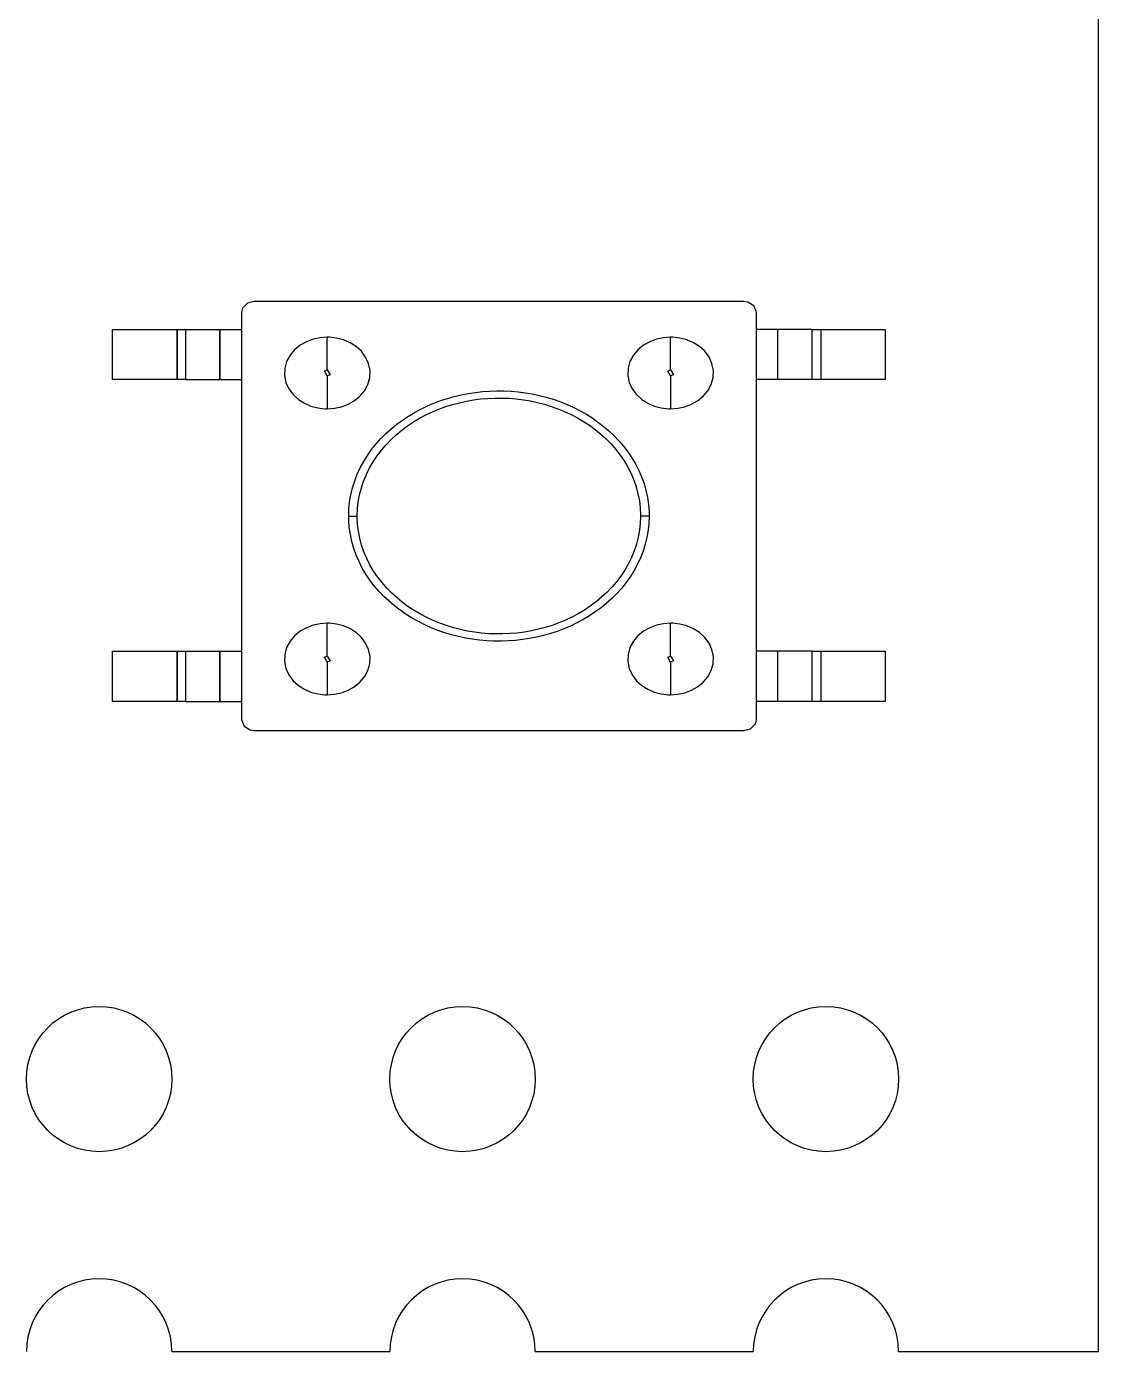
# Model space of a CAD drawing. Extents: x -18.2 to 17, y -12.1 to 12.1.
# Drawn here: x 9.46 to 16.95, y -12.06 to -2.8 of the extents above; entities that cross this region are included whole.
import ezdxf

# ---------------------------------------------------------------- set-up
doc = ezdxf.new("R2010")
doc.units = 0
doc.layers.get('0').update_dxf_attribs({"linetype": 'continuous'})

# ---------------------------------------------------------------- blocks, each defined once
blk = doc.blocks.new('SHAPE022')
at = {"layer": 'Step_Models', "color": 0}
for points in [[(11.0535, -4.723), (11.0054, -4.7346), (10.9704, -4.7692), (10.9635, -4.798)], [(14.4735, -4.723), (14.4235, -4.723), (14.3735, -4.723), (14.3235, -4.723), (14.2735, -4.723), (14.2235, -4.723), (14.1735, -4.723), (14.1235, -4.723), (14.0735, -4.723), (14.0235, -4.723), (13.9735, -4.723), (13.9235, -4.723), (13.8735, -4.723), (13.8235, -4.723), (13.7735, -4.723), (13.7235, -4.723), (13.6735, -4.723), (13.6235, -4.723), (13.5735, -4.723), (13.5235, -4.723), (13.4735, -4.723), (13.4235, -4.723), (13.3735, -4.723), (13.3235, -4.723), (13.2735, -4.723), (13.2235, -4.723), (13.1735, -4.723), (13.1235, -4.723), (13.0735, -4.723), (13.0235, -4.723), (12.9735, -4.723), (12.9235, -4.723), (12.8735, -4.723), (12.8235, -4.723), (12.7735, -4.723), (12.7235, -4.723), (12.6735, -4.723), (12.6235, -4.723), (12.5735, -4.723), (12.5235, -4.723), (12.4735, -4.723), (12.4235, -4.723), (12.3735, -4.723), (12.3235, -4.723), (12.2735, -4.723), (12.2235, -4.723), (12.1735, -4.723), (12.1235, -4.723), (12.0735, -4.723), (12.0235, -4.723), (11.9735, -4.723), (11.9235, -4.723), (11.8735, -4.723), (11.8235, -4.723), (11.7735, -4.723), (11.7235, -4.723), (11.6735, -4.723), (11.6235, -4.723), (11.5735, -4.723), (11.5235, -4.723), (11.4735, -4.723), (11.4235, -4.723), (11.3735, -4.723), (11.3235, -4.723), (11.2735, -4.723), (11.2235, -4.723), (11.1735, -4.723), (11.1235, -4.723), (11.0735, -4.723), (11.0535, -4.723)], [(14.5635, -4.798), (14.5452, -4.7527), (14.503, -4.7271), (14.4735, -4.723)], [(10.9635, -4.798), (10.9635, -4.848), (10.9635, -4.898), (10.9635, -4.948), (10.9635, -4.998), (10.9635, -5.048), (10.9635, -5.098), (10.9635, -5.148), (10.9635, -5.198), (10.9635, -5.248), (10.9635, -5.298), (10.9635, -5.348), (10.9635, -5.398), (10.9635, -5.448), (10.9635, -5.498), (10.9635, -5.548), (10.9635, -5.598), (10.9635, -5.648), (10.9635, -5.698), (10.9635, -5.748), (10.9635, -5.798), (10.9635, -5.848), (10.9635, -5.898), (10.9635, -5.948), (10.9635, -5.998), (10.9635, -6.048), (10.9635, -6.098), (10.9635, -6.148), (10.9635, -6.198), (10.9635, -6.248), (10.9635, -6.298), (10.9635, -6.348), (10.9635, -6.398), (10.9635, -6.448), (10.9635, -6.498), (10.9635, -6.548), (10.9635, -6.598), (10.9635, -6.648), (10.9635, -6.698), (10.9635, -6.748), (10.9635, -6.798), (10.9635, -6.848), (10.9635, -6.898), (10.9635, -6.948), (10.9635, -6.998), (10.9635, -7.048), (10.9635, -7.098), (10.9635, -7.148), (10.9635, -7.198), (10.9635, -7.248), (10.9635, -7.298), (10.9635, -7.348), (10.9635, -7.398), (10.9635, -7.448), (10.9635, -7.498), (10.9635, -7.548), (10.9635, -7.598), (10.9635, -7.648)], [(14.5635, -7.648), (14.5635, -7.598), (14.5635, -7.548), (14.5635, -7.498), (14.5635, -7.448), (14.5635, -7.398), (14.5635, -7.348), (14.5635, -7.298), (14.5635, -7.248), (14.5635, -7.198), (14.5635, -7.148), (14.5635, -7.098), (14.5635, -7.048), (14.5635, -6.998), (14.5635, -6.948), (14.5635, -6.898), (14.5635, -6.848), (14.5635, -6.798), (14.5635, -6.748), (14.5635, -6.698), (14.5635, -6.648), (14.5635, -6.598), (14.5635, -6.548), (14.5635, -6.498), (14.5635, -6.448), (14.5635, -6.398), (14.5635, -6.348), (14.5635, -6.298), (14.5635, -6.248), (14.5635, -6.198), (14.5635, -6.148), (14.5635, -6.098), (14.5635, -6.048), (14.5635, -5.998), (14.5635, -5.948), (14.5635, -5.898), (14.5635, -5.848), (14.5635, -5.798), (14.5635, -5.748), (14.5635, -5.698), (14.5635, -5.648), (14.5635, -5.598), (14.5635, -5.548), (14.5635, -5.498), (14.5635, -5.448), (14.5635, -5.398), (14.5635, -5.348), (14.5635, -5.298), (14.5635, -5.248), (14.5635, -5.198), (14.5635, -5.148), (14.5635, -5.098), (14.5635, -5.048), (14.5635, -4.998), (14.5635, -4.948), (14.5635, -4.898), (14.5635, -4.848), (14.5635, -4.798)], [(10.0635, -4.9189), (10.1135, -4.9189), (10.1635, -4.9189), (10.2135, -4.9189), (10.2635, -4.9189), (10.3135, -4.9189), (10.3635, -4.9189), (10.4135, -4.9189), (10.4635, -4.9189), (10.5135, -4.9189)], [(10.0635, -5.2689), (10.0635, -5.2189), (10.0635, -5.1689), (10.0635, -5.1189), (10.0635, -5.0689), (10.0635, -5.0189), (10.0635, -4.9689), (10.0635, -4.9189)], [(10.5135, -4.9189), (10.5635, -4.9189), (10.5735, -4.9189)], [(10.5135, -4.9189), (10.5135, -4.9689), (10.5135, -5.0189), (10.5135, -5.0689), (10.5135, -5.1189), (10.5135, -5.1689), (10.5135, -5.2189), (10.5135, -5.2689)], [(10.5135, -5.2689), (10.5135, -5.2189), (10.5135, -5.1689), (10.5135, -5.1189), (10.5135, -5.0689), (10.5135, -5.0189), (10.5135, -4.9689), (10.5135, -4.9189)], [(10.5735, -4.9189), (10.6235, -4.9189), (10.6735, -4.9189), (10.7235, -4.9189), (10.7735, -4.9189), (10.8135, -4.9189)], [(10.5735, -4.9189), (10.5735, -4.9689), (10.5735, -5.0189), (10.5735, -5.0689), (10.5735, -5.1189), (10.5735, -5.1689), (10.5735, -5.2189), (10.5735, -5.2689)], [(10.8135, -4.9189), (10.8635, -4.9189), (10.9135, -4.9189), (10.9635, -4.9189)], [(10.8135, -5.2689), (10.8135, -5.2189), (10.8135, -5.1689), (10.8135, -5.1189), (10.8135, -5.0689), (10.8135, -5.0189), (10.8135, -4.9689), (10.8135, -4.9189)], [(10.8135, -4.9189), (10.8135, -4.9689), (10.8135, -5.0189), (10.8135, -5.0689), (10.8135, -5.1189), (10.8135, -5.1689), (10.8135, -5.2189), (10.8135, -5.2689)], [(11.5635, -4.973), (11.5137, -4.9765), (11.4648, -4.9869), (11.418, -5.0044), (11.3745, -5.0289), (11.3357, -5.0603), (11.3034, -5.0984), (11.2796, -5.1422), (11.2661, -5.1903), (11.2642, -5.2401), (11.2741, -5.289), (11.2949, -5.3344), (11.3248, -5.3744), (11.3617, -5.408), (11.4039, -5.4347), (11.4498, -5.4544), (11.4981, -5.467), (11.5478, -5.4727), (11.5635, -5.473)], [(11.5635, -5.473), (11.6133, -5.4695), (11.6622, -5.4591), (11.709, -5.4416), (11.7525, -5.4171), (11.7913, -5.3857), (11.8236, -5.3476), (11.8474, -5.3038), (11.8609, -5.2557), (11.8628, -5.2059), (11.8529, -5.157), (11.8321, -5.1116), (11.8022, -5.0716), (11.7653, -5.038), (11.7231, -5.0113), (11.6772, -4.9916), (11.6289, -4.979), (11.5792, -4.9733), (11.5635, -4.973)], [(11.5635, -5.2021), (11.5635, -5.1521), (11.5635, -5.1021), (11.5635, -5.0521), (11.5635, -5.0021), (11.5635, -4.973)], [(13.9635, -4.973), (13.9137, -4.9765), (13.8648, -4.9869), (13.818, -5.0044), (13.7745, -5.0289), (13.7357, -5.0603), (13.7034, -5.0984), (13.6796, -5.1422), (13.6661, -5.1903), (13.6642, -5.2401), (13.6741, -5.289), (13.6949, -5.3344), (13.7248, -5.3744), (13.7617, -5.408), (13.8039, -5.4347), (13.8498, -5.4544), (13.8981, -5.467), (13.9478, -5.4727), (13.9635, -5.473)], [(13.9635, -5.473), (14.0133, -5.4695), (14.0622, -5.4591), (14.109, -5.4416), (14.1525, -5.4171), (14.1913, -5.3857), (14.2236, -5.3476), (14.2474, -5.3038), (14.2609, -5.2557), (14.2628, -5.2059), (14.2529, -5.157), (14.2321, -5.1116), (14.2022, -5.0716), (14.1653, -5.038), (14.1231, -5.0113), (14.0772, -4.9916), (14.0289, -4.979), (13.9792, -4.9733), (13.9635, -4.973)], [(13.9635, -5.2021), (13.9635, -5.1521), (13.9635, -5.1021), (13.9635, -5.0521), (13.9635, -5.0021), (13.9635, -4.973)], [(14.7135, -4.9189), (14.6635, -4.9189), (14.6135, -4.9189), (14.5635, -4.9189)], [(14.9535, -4.9189), (14.9035, -4.9189), (14.8535, -4.9189), (14.8035, -4.9189), (14.7535, -4.9189), (14.7135, -4.9189)], [(14.7135, -5.2689), (14.7135, -5.2189), (14.7135, -5.1689), (14.7135, -5.1189), (14.7135, -5.0689), (14.7135, -5.0189), (14.7135, -4.9689), (14.7135, -4.9189)], [(14.9535, -4.9189), (15.0035, -4.9189), (15.0135, -4.9189)], [(14.9535, -5.2689), (14.9535, -5.2189), (14.9535, -5.1689), (14.9535, -5.1189), (14.9535, -5.0689), (14.9535, -5.0189), (14.9535, -4.9689), (14.9535, -4.9189)], [(15.0135, -4.9189), (15.0635, -4.9189), (15.1135, -4.9189), (15.1635, -4.9189), (15.2135, -4.9189), (15.2635, -4.9189), (15.3135, -4.9189), (15.3635, -4.9189), (15.4135, -4.9189), (15.4635, -4.9189)], [(15.0135, -4.9189), (15.0135, -4.9689), (15.0135, -5.0189), (15.0135, -5.0689), (15.0135, -5.1189), (15.0135, -5.1689), (15.0135, -5.2189), (15.0135, -5.2689)], [(15.4635, -4.9189), (15.4635, -4.9689), (15.4635, -5.0189), (15.4635, -5.0689), (15.4635, -5.1189), (15.4635, -5.1689), (15.4635, -5.2189), (15.4635, -5.2689)], [(10.5135, -5.2689), (10.4635, -5.2689), (10.4135, -5.2689), (10.3635, -5.2689), (10.3135, -5.2689), (10.2635, -5.2689), (10.2135, -5.2689), (10.1635, -5.2689), (10.1135, -5.2689), (10.0635, -5.2689)], [(10.5735, -5.2689), (10.5235, -5.2689), (10.5135, -5.2689)], [(10.5735, -5.2689), (10.6235, -5.2689), (10.6735, -5.2689), (10.7235, -5.2689), (10.7735, -5.2689), (10.8135, -5.2689)], [(10.8135, -5.2689), (10.8635, -5.2689), (10.9135, -5.2689), (10.9635, -5.2689)], [(11.5635, -5.2439), (11.5435, -5.2104), (11.5635, -5.2021)], [(11.5635, -5.2021), (11.5835, -5.2356), (11.5635, -5.2439)], [(11.5635, -5.2439), (11.5635, -5.2939), (11.5635, -5.3439), (11.5635, -5.3939), (11.5635, -5.4439), (11.5635, -5.473)], [(13.9635, -5.2439), (13.9435, -5.2104), (13.9635, -5.2021)], [(13.9635, -5.2021), (13.9835, -5.2356), (13.9635, -5.2439)], [(13.9635, -5.2439), (13.9635, -5.2939), (13.9635, -5.3439), (13.9635, -5.3939), (13.9635, -5.4439), (13.9635, -5.473)], [(14.7135, -5.2689), (14.6635, -5.2689), (14.6135, -5.2689), (14.5635, -5.2689)], [(14.9535, -5.2689), (14.9035, -5.2689), (14.8535, -5.2689), (14.8035, -5.2689), (14.7535, -5.2689), (14.7135, -5.2689)], [(15.0135, -5.2689), (14.9635, -5.2689), (14.9535, -5.2689)], [(15.4635, -5.2689), (15.4135, -5.2689), (15.3635, -5.2689), (15.3135, -5.2689), (15.2635, -5.2689), (15.2135, -5.2689), (15.1635, -5.2689), (15.1135, -5.2689), (15.0635, -5.2689), (15.0135, -5.2689)], [(11.7135, -6.223), (11.7152, -6.173), (11.7203, -6.1233), (11.7288, -6.074), (11.7406, -6.0255), (11.7556, -5.9778), (11.7736, -5.9311), (11.7946, -5.8858), (11.8184, -5.8418), (11.8448, -5.7993), (11.8736, -5.7585), (11.9048, -5.7194), (11.9381, -5.6821), (11.9734, -5.6467), (12.0105, -5.6132), (12.0493, -5.5816), (12.0895, -5.552), (12.1312, -5.5244), (12.1742, -5.4988), (12.2182, -5.4752), (12.2633, -5.4536), (12.3093, -5.4341), (12.3562, -5.4165), (12.4037, -5.401), (12.4518, -5.3874), (12.5005, -5.3759), (12.5495, -5.3664), (12.599, -5.3588), (12.6486, -5.3533), (12.6985, -5.3497), (12.7485, -5.3481), (12.7985, -5.3485), (12.8484, -5.3509), (12.8982, -5.3552), (12.9478, -5.3616), (12.9971, -5.3699), (13.046, -5.3803), (13.0945, -5.3926), (13.1424, -5.4069), (13.1896, -5.4233), (13.2361, -5.4417), (13.2818, -5.462), (13.3265, -5.4844), (13.3701, -5.5088), (13.4126, -5.5352), (13.4537, -5.5636), (13.4934, -5.594), (13.5315, -5.6264), (13.5679, -5.6606), (13.6024, -5.6968), (13.6349, -5.7348), (13.6652, -5.7746), (13.6931, -5.8161), (13.7184, -5.8592), (13.7411, -5.9037), (13.7609, -5.9496), (13.7778, -5.9967), (13.7915, -6.0448), (13.802, -6.0937), (13.8091, -6.1431), (13.8129, -6.193), (13.8135, -6.223)], [(11.7735, -6.223), (11.7753, -6.173), (11.7807, -6.1234), (11.7897, -6.0742), (11.8022, -6.0258), (11.818, -5.9783), (11.8371, -5.9321), (11.8592, -5.8873), (11.8842, -5.844), (11.9118, -5.8024), (11.9421, -5.7625), (11.9746, -5.7246), (12.0093, -5.6886), (12.046, -5.6546), (12.0844, -5.6227), (12.1245, -5.5928), (12.1661, -5.5651), (12.2091, -5.5395), (12.2532, -5.516), (12.2984, -5.4947), (12.3446, -5.4755), (12.3916, -5.4584), (12.4393, -5.4435), (12.4876, -5.4307), (12.5365, -5.42), (12.5857, -5.4114), (12.6353, -5.4049), (12.6851, -5.4006), (12.7351, -5.3983), (12.7851, -5.3982), (12.835, -5.4002), (12.8848, -5.4042), (12.9345, -5.4104), (12.9838, -5.4187), (13.0327, -5.4291), (13.0811, -5.4416), (13.1289, -5.4562), (13.176, -5.473), (13.2223, -5.4919), (13.2676, -5.513), (13.3119, -5.5361), (13.355, -5.5615), (13.3968, -5.5889), (13.4371, -5.6184), (13.4758, -5.6501), (13.5128, -5.6838), (13.5477, -5.7195), (13.5806, -5.7572), (13.6111, -5.7968), (13.6392, -5.8381), (13.6646, -5.8812), (13.6871, -5.9259), (13.7065, -5.9719), (13.7228, -6.0192), (13.7357, -6.0675), (13.7452, -6.1165), (13.7511, -6.1662), (13.7535, -6.2161), (13.7535, -6.223)], [(13.8135, -6.223), (13.8118, -6.273), (13.8067, -6.3227), (13.7982, -6.372), (13.7864, -6.4205), (13.7714, -6.4682), (13.7534, -6.5149), (13.7324, -6.5602), (13.7086, -6.6042), (13.6822, -6.6467), (13.6534, -6.6875), (13.6222, -6.7266), (13.5889, -6.7639), (13.5536, -6.7993), (13.5165, -6.8328), (13.4777, -6.8644), (13.4375, -6.894), (13.3958, -6.9216), (13.3528, -6.9472), (13.3088, -6.9708), (13.2637, -6.9924), (13.2177, -7.0119), (13.1708, -7.0295), (13.1233, -7.045), (13.0752, -7.0586), (13.0265, -7.0701), (12.9775, -7.0796), (12.928, -7.0872), (12.8784, -7.0927), (12.8285, -7.0963), (12.7785, -7.0979), (12.7285, -7.0975), (12.6786, -7.0951), (12.6288, -7.0908), (12.5792, -7.0844), (12.5299, -7.0761), (12.481, -7.0657), (12.4325, -7.0534), (12.3846, -7.0391), (12.3374, -7.0227), (12.2909, -7.0043), (12.2452, -6.984), (12.2005, -6.9616), (12.1569, -6.9372), (12.1144, -6.9108), (12.0733, -6.8824), (12.0336, -6.852), (11.9955, -6.8196), (11.9591, -6.7854), (11.9246, -6.7492), (11.8921, -6.7112), (11.8618, -6.6714), (11.8339, -6.6299), (11.8086, -6.5868), (11.7859, -6.5423), (11.7661, -6.4964), (11.7492, -6.4493), (11.7355, -6.4012), (11.725, -6.3523), (11.7179, -6.3029), (11.7141, -6.253), (11.7135, -6.223)], [(11.7135, -6.223), (11.7635, -6.223), (11.7735, -6.223)], [(13.7535, -6.223), (13.7517, -6.273), (13.7463, -6.3226), (13.7373, -6.3718), (13.7248, -6.4202), (13.709, -6.4677), (13.6899, -6.5139), (13.6678, -6.5587), (13.6428, -6.602), (13.6152, -6.6436), (13.5849, -6.6835), (13.5524, -6.7214), (13.5177, -6.7574), (13.481, -6.7914), (13.4426, -6.8233), (13.4025, -6.8532), (13.3609, -6.8809), (13.3179, -6.9065), (13.2738, -6.93), (13.2286, -6.9513), (13.1824, -6.9705), (13.1354, -6.9876), (13.0877, -7.0025), (13.0394, -7.0153), (12.9905, -7.026), (12.9413, -7.0346), (12.8917, -7.0411), (12.8419, -7.0454), (12.7919, -7.0477), (12.7419, -7.0478), (12.692, -7.0458), (12.6422, -7.0418), (12.5925, -7.0356), (12.5432, -7.0273), (12.4943, -7.0169), (12.4459, -7.0044), (12.3981, -6.9898), (12.351, -6.973), (12.3047, -6.9541), (12.2594, -6.933), (12.2151, -6.9099), (12.172, -6.8845), (12.1302, -6.8571), (12.0899, -6.8276), (12.0512, -6.7959), (12.0142, -6.7622), (11.9793, -6.7265), (11.9464, -6.6888), (11.9159, -6.6492), (11.8878, -6.6079), (11.8624, -6.5648), (11.8399, -6.5201), (11.8205, -6.4741), (11.8042, -6.4268), (11.7913, -6.3785), (11.7818, -6.3295), (11.7759, -6.2798), (11.7735, -6.2299), (11.7735, -6.223)], [(13.8135, -6.223), (13.7635, -6.223), (13.7535, -6.223)], [(11.5635, -6.973), (11.5137, -6.9765), (11.4648, -6.9869), (11.418, -7.0044), (11.3745, -7.0289), (11.3357, -7.0603), (11.3034, -7.0984), (11.2796, -7.1422), (11.2661, -7.1903), (11.2642, -7.2401), (11.2741, -7.289), (11.2949, -7.3344), (11.3248, -7.3744), (11.3617, -7.408), (11.4039, -7.4347), (11.4498, -7.4544), (11.4981, -7.467), (11.5478, -7.4727), (11.5635, -7.473)], [(11.5635, -7.473), (11.6133, -7.4695), (11.6622, -7.4591), (11.709, -7.4416), (11.7525, -7.4171), (11.7913, -7.3857), (11.8236, -7.3476), (11.8474, -7.3038), (11.8609, -7.2557), (11.8628, -7.2059), (11.8529, -7.157), (11.8321, -7.1116), (11.8022, -7.0716), (11.7653, -7.038), (11.7231, -7.0113), (11.6772, -6.9916), (11.6289, -6.979), (11.5792, -6.9733), (11.5635, -6.973)], [(11.5635, -7.2021), (11.5635, -7.1521), (11.5635, -7.1021), (11.5635, -7.0521), (11.5635, -7.0021), (11.5635, -6.973)], [(13.9635, -6.973), (13.9137, -6.9765), (13.8648, -6.9869), (13.818, -7.0044), (13.7745, -7.0289), (13.7357, -7.0603), (13.7034, -7.0984), (13.6796, -7.1422), (13.6661, -7.1903), (13.6642, -7.2401), (13.6741, -7.289), (13.6949, -7.3344), (13.7248, -7.3744), (13.7617, -7.408), (13.8039, -7.4347), (13.8498, -7.4544), (13.8981, -7.467), (13.9478, -7.4727), (13.9635, -7.473)], [(13.9635, -7.473), (14.0133, -7.4695), (14.0622, -7.4591), (14.109, -7.4416), (14.1525, -7.4171), (14.1913, -7.3857), (14.2236, -7.3476), (14.2474, -7.3038), (14.2609, -7.2557), (14.2628, -7.2059), (14.2529, -7.157), (14.2321, -7.1116), (14.2022, -7.0716), (14.1653, -7.038), (14.1231, -7.0113), (14.0772, -6.9916), (14.0289, -6.979), (13.9792, -6.9733), (13.9635, -6.973)], [(13.9635, -7.2021), (13.9635, -7.1521), (13.9635, -7.1021), (13.9635, -7.0521), (13.9635, -7.0021), (13.9635, -6.973)], [(10.0635, -7.1689), (10.1135, -7.1689), (10.1635, -7.1689), (10.2135, -7.1689), (10.2635, -7.1689), (10.3135, -7.1689), (10.3635, -7.1689), (10.4135, -7.1689), (10.4635, -7.1689), (10.5135, -7.1689)], [(10.0635, -7.5189), (10.0635, -7.4689), (10.0635, -7.4189), (10.0635, -7.3689), (10.0635, -7.3189), (10.0635, -7.2689), (10.0635, -7.2189), (10.0635, -7.1689)], [(10.5135, -7.1689), (10.5635, -7.1689), (10.5735, -7.1689)], [(10.5135, -7.1689), (10.5135, -7.2189), (10.5135, -7.2689), (10.5135, -7.3189), (10.5135, -7.3689), (10.5135, -7.4189), (10.5135, -7.4689), (10.5135, -7.5189)], [(10.5135, -7.5189), (10.5135, -7.4689), (10.5135, -7.4189), (10.5135, -7.3689), (10.5135, -7.3189), (10.5135, -7.2689), (10.5135, -7.2189), (10.5135, -7.1689)], [(10.5735, -7.1689), (10.6235, -7.1689), (10.6735, -7.1689), (10.7235, -7.1689), (10.7735, -7.1689), (10.8135, -7.1689)], [(10.5735, -7.1689), (10.5735, -7.2189), (10.5735, -7.2689), (10.5735, -7.3189), (10.5735, -7.3689), (10.5735, -7.4189), (10.5735, -7.4689), (10.5735, -7.5189)], [(10.8135, -7.1689), (10.8635, -7.1689), (10.9135, -7.1689), (10.9635, -7.1689)], [(10.8135, -7.5189), (10.8135, -7.4689), (10.8135, -7.4189), (10.8135, -7.3689), (10.8135, -7.3189), (10.8135, -7.2689), (10.8135, -7.2189), (10.8135, -7.1689)], [(10.8135, -7.1689), (10.8135, -7.2189), (10.8135, -7.2689), (10.8135, -7.3189), (10.8135, -7.3689), (10.8135, -7.4189), (10.8135, -7.4689), (10.8135, -7.5189)], [(11.5635, -7.2439), (11.5435, -7.2104), (11.5635, -7.2021)], [(11.5635, -7.2021), (11.5835, -7.2356), (11.5635, -7.2439)], [(13.9635, -7.2439), (13.9435, -7.2104), (13.9635, -7.2021)], [(13.9635, -7.2021), (13.9835, -7.2356), (13.9635, -7.2439)], [(14.7135, -7.1689), (14.6635, -7.1689), (14.6135, -7.1689), (14.5635, -7.1689)], [(14.9535, -7.1689), (14.9035, -7.1689), (14.8535, -7.1689), (14.8035, -7.1689), (14.7535, -7.1689), (14.7135, -7.1689)], [(14.7135, -7.5189), (14.7135, -7.4689), (14.7135, -7.4189), (14.7135, -7.3689), (14.7135, -7.3189), (14.7135, -7.2689), (14.7135, -7.2189), (14.7135, -7.1689)], [(14.9535, -7.1689), (15.0035, -7.1689), (15.0135, -7.1689)], [(14.9535, -7.5189), (14.9535, -7.4689), (14.9535, -7.4189), (14.9535, -7.3689), (14.9535, -7.3189), (14.9535, -7.2689), (14.9535, -7.2189), (14.9535, -7.1689)], [(15.0135, -7.1689), (15.0635, -7.1689), (15.1135, -7.1689), (15.1635, -7.1689), (15.2135, -7.1689), (15.2635, -7.1689), (15.3135, -7.1689), (15.3635, -7.1689), (15.4135, -7.1689), (15.4635, -7.1689)], [(15.0135, -7.1689), (15.0135, -7.2189), (15.0135, -7.2689), (15.0135, -7.3189), (15.0135, -7.3689), (15.0135, -7.4189), (15.0135, -7.4689), (15.0135, -7.5189)], [(15.4635, -7.1689), (15.4635, -7.2189), (15.4635, -7.2689), (15.4635, -7.3189), (15.4635, -7.3689), (15.4635, -7.4189), (15.4635, -7.4689), (15.4635, -7.5189)], [(11.5635, -7.2439), (11.5635, -7.2939), (11.5635, -7.3439), (11.5635, -7.3939), (11.5635, -7.4439), (11.5635, -7.473)], [(13.9635, -7.2439), (13.9635, -7.2939), (13.9635, -7.3439), (13.9635, -7.3939), (13.9635, -7.4439), (13.9635, -7.473)], [(10.5135, -7.5189), (10.4635, -7.5189), (10.4135, -7.5189), (10.3635, -7.5189), (10.3135, -7.5189), (10.2635, -7.5189), (10.2135, -7.5189), (10.1635, -7.5189), (10.1135, -7.5189), (10.0635, -7.5189)], [(10.5735, -7.5189), (10.5235, -7.5189), (10.5135, -7.5189)], [(10.5735, -7.5189), (10.6235, -7.5189), (10.6735, -7.5189), (10.7235, -7.5189), (10.7735, -7.5189), (10.8135, -7.5189)], [(10.8135, -7.5189), (10.8635, -7.5189), (10.9135, -7.5189), (10.9635, -7.5189)], [(14.7135, -7.5189), (14.6635, -7.5189), (14.6135, -7.5189), (14.5635, -7.5189)], [(14.9535, -7.5189), (14.9035, -7.5189), (14.8535, -7.5189), (14.8035, -7.5189), (14.7535, -7.5189), (14.7135, -7.5189)], [(15.0135, -7.5189), (14.9635, -7.5189), (14.9535, -7.5189)], [(15.4635, -7.5189), (15.4135, -7.5189), (15.3635, -7.5189), (15.3135, -7.5189), (15.2635, -7.5189), (15.2135, -7.5189), (15.1635, -7.5189), (15.1135, -7.5189), (15.0635, -7.5189), (15.0135, -7.5189)], [(10.9635, -7.648), (10.9818, -7.6933), (11.024, -7.7189), (11.0535, -7.723)], [(14.4735, -7.723), (14.5216, -7.7114), (14.5566, -7.6768), (14.5635, -7.648)], [(11.0535, -7.723), (11.1035, -7.723), (11.1535, -7.723), (11.2035, -7.723), (11.2535, -7.723), (11.3035, -7.723), (11.3535, -7.723), (11.4035, -7.723), (11.4535, -7.723), (11.5035, -7.723), (11.5535, -7.723), (11.6035, -7.723), (11.6535, -7.723), (11.7035, -7.723), (11.7535, -7.723), (11.8035, -7.723), (11.8535, -7.723), (11.9035, -7.723), (11.9535, -7.723), (12.0035, -7.723), (12.0535, -7.723), (12.1035, -7.723), (12.1535, -7.723), (12.2035, -7.723), (12.2535, -7.723), (12.3035, -7.723), (12.3535, -7.723), (12.4035, -7.723), (12.4535, -7.723), (12.5035, -7.723), (12.5535, -7.723), (12.6035, -7.723), (12.6535, -7.723), (12.7035, -7.723), (12.7535, -7.723), (12.8035, -7.723), (12.8535, -7.723), (12.9035, -7.723), (12.9535, -7.723), (13.0035, -7.723), (13.0535, -7.723), (13.1035, -7.723), (13.1535, -7.723), (13.2035, -7.723), (13.2535, -7.723), (13.3035, -7.723), (13.3535, -7.723), (13.4035, -7.723), (13.4535, -7.723), (13.5035, -7.723), (13.5535, -7.723), (13.6035, -7.723), (13.6535, -7.723), (13.7035, -7.723), (13.7535, -7.723), (13.8035, -7.723), (13.8535, -7.723), (13.9035, -7.723), (13.9535, -7.723), (14.0035, -7.723), (14.0535, -7.723), (14.1035, -7.723), (14.1535, -7.723), (14.2035, -7.723), (14.2535, -7.723), (14.3035, -7.723), (14.3535, -7.723), (14.4035, -7.723), (14.4535, -7.723), (14.4735, -7.723)]]:
    blk.add_lwpolyline(points, dxfattribs=at)
blk = doc.blocks.new('BOARD_OUTLINE')
at = {"layer": 'Board_Geoms', "color": 0}
for p, q in [((16.9545, -12.065), (16.9545, 7.12)), ((10.4775, -12.065), (12.0015, -12.065)), ((13.0175, -12.065), (14.5415, -12.065)), ((15.5575, -12.065), (16.9545, -12.065))]:
    blk.add_line(p, q, dxfattribs=at)
for centre in [(9.9695, -10.16), (12.5095, -10.16), (15.0495, -10.16)]:
    blk.add_circle(centre, 0.508, dxfattribs=at)
for centre in [(9.9695, -12.065), (12.5095, -12.065), (15.0495, -12.065)]:
    blk.add_arc(centre, 0.508, 0, 180, dxfattribs=at)

msp = doc.modelspace()

# ---------------------------------------------------------------- block references
for name in ['BOARD_OUTLINE', 'SHAPE022']:
    msp.add_blockref(name, (0, 0))

doc.saveas('drawing.dxf')
